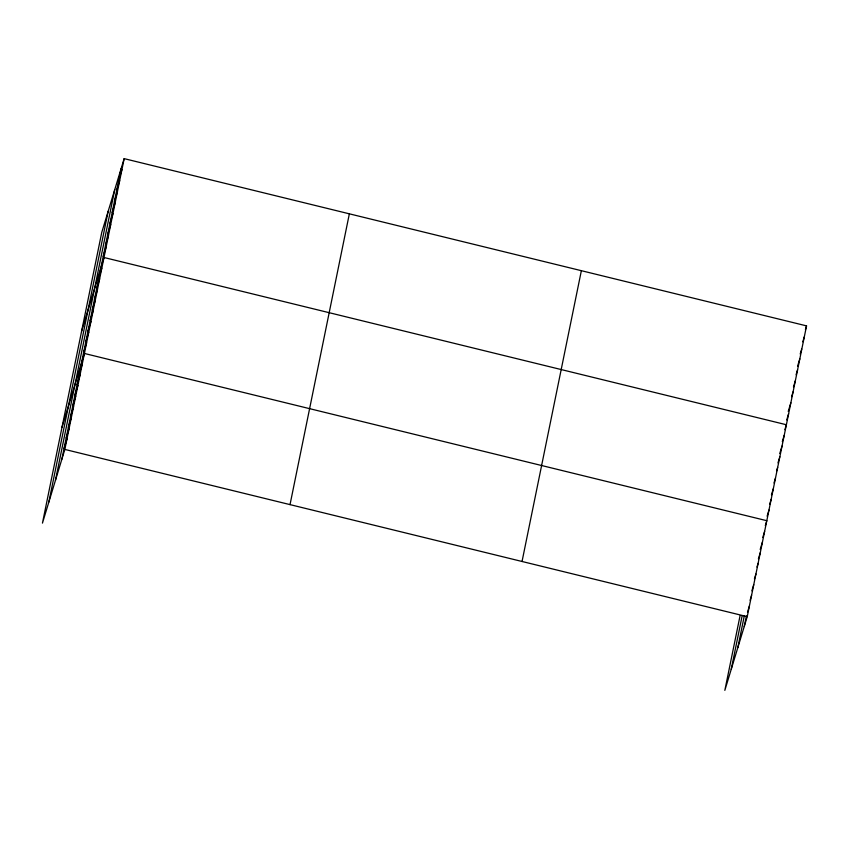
<?xml version="1.0" encoding="UTF-8"?>
<svg xmlns="http://www.w3.org/2000/svg" width="849" height="849" viewBox="0 0 849 849"><rect width="100%" height="100%" fill="white"/><g stroke="black" fill="none" stroke-linecap="round" stroke-linejoin="round"><path stroke-width="1.27" d="M48.849 502.067L108.173 211.274M55.44 480.375L114.764 189.582M61.839 459.32L121.163 168.527M124.166 158.636L101.774 232.329L42.45 523.122L64.842 449.429L124.166 158.636L806.55 325.878L747.226 616.671L724.834 690.364L740.063 615.727M290.029 504.624L349.353 213.821M522.039 561.486L581.363 270.682M731.233 669.309L742.111 616.003M737.823 647.617L744.35 615.631M744.223 626.562L746.398 615.896M118.924 179.51L121.927 169.62M116.674 190.494L119.688 180.604M114.435 201.478L117.449 191.587M112.195 212.462L115.199 202.571M109.956 223.457L112.959 213.555M107.717 234.441L110.72 224.55M105.478 245.425L108.481 235.534M103.228 256.409L106.242 246.518M81.61 331.206L103.992 257.502L786.376 424.744L784.879 429.69M98.813 278.058L101.816 268.167M96.637 288.724L99.641 278.833M94.462 299.379L97.465 289.488M92.286 310.044L95.3 300.153M90.111 320.71L93.125 310.819M87.935 331.375L90.949 321.474M85.76 342.03L88.774 332.139M83.584 352.696L86.598 342.805M62.03 427.164L84.422 353.471L766.806 520.702L765.299 525.658M79.233 374.016L82.247 364.125M77.057 384.682L80.071 374.791M74.892 395.347L77.896 385.457M72.717 406.013L75.72 396.112M70.541 416.668L73.545 406.777M68.366 427.334L71.369 417.443M66.19 437.999L69.194 428.108M64.015 448.654L67.018 438.763M805.425 329.582L806.55 325.878M802.804 341.807L804.311 336.862M800.193 354.022L801.689 349.077M797.572 366.248L799.822 358.83M796.086 374.759L797.582 369.814M793.465 386.985L795.343 380.798M791.597 396.738L793.104 391.782M788.233 411.425L790.865 402.776M786.747 419.937L788.625 413.76M782.322 441.586L784.2 435.41M779.775 453.493L782.025 446.065M777.971 462.917L779.849 456.73M776.548 471.099L777.673 467.396M774.001 483.007L775.498 478.061M771.444 494.903L773.322 488.716M769.65 504.327L771.157 499.382M767.103 516.224L768.982 510.047M762.752 537.555L764.631 531.368M760.195 549.452L762.455 542.033M758.401 558.875L760.279 552.699M756.968 567.068L758.104 563.354M754.421 578.965L755.928 574.02M751.874 590.862L753.753 584.685M750.07 600.296L751.577 595.351M747.523 612.193L749.402 606.006M64.842 449.429L747.226 616.671"/></g></svg>
